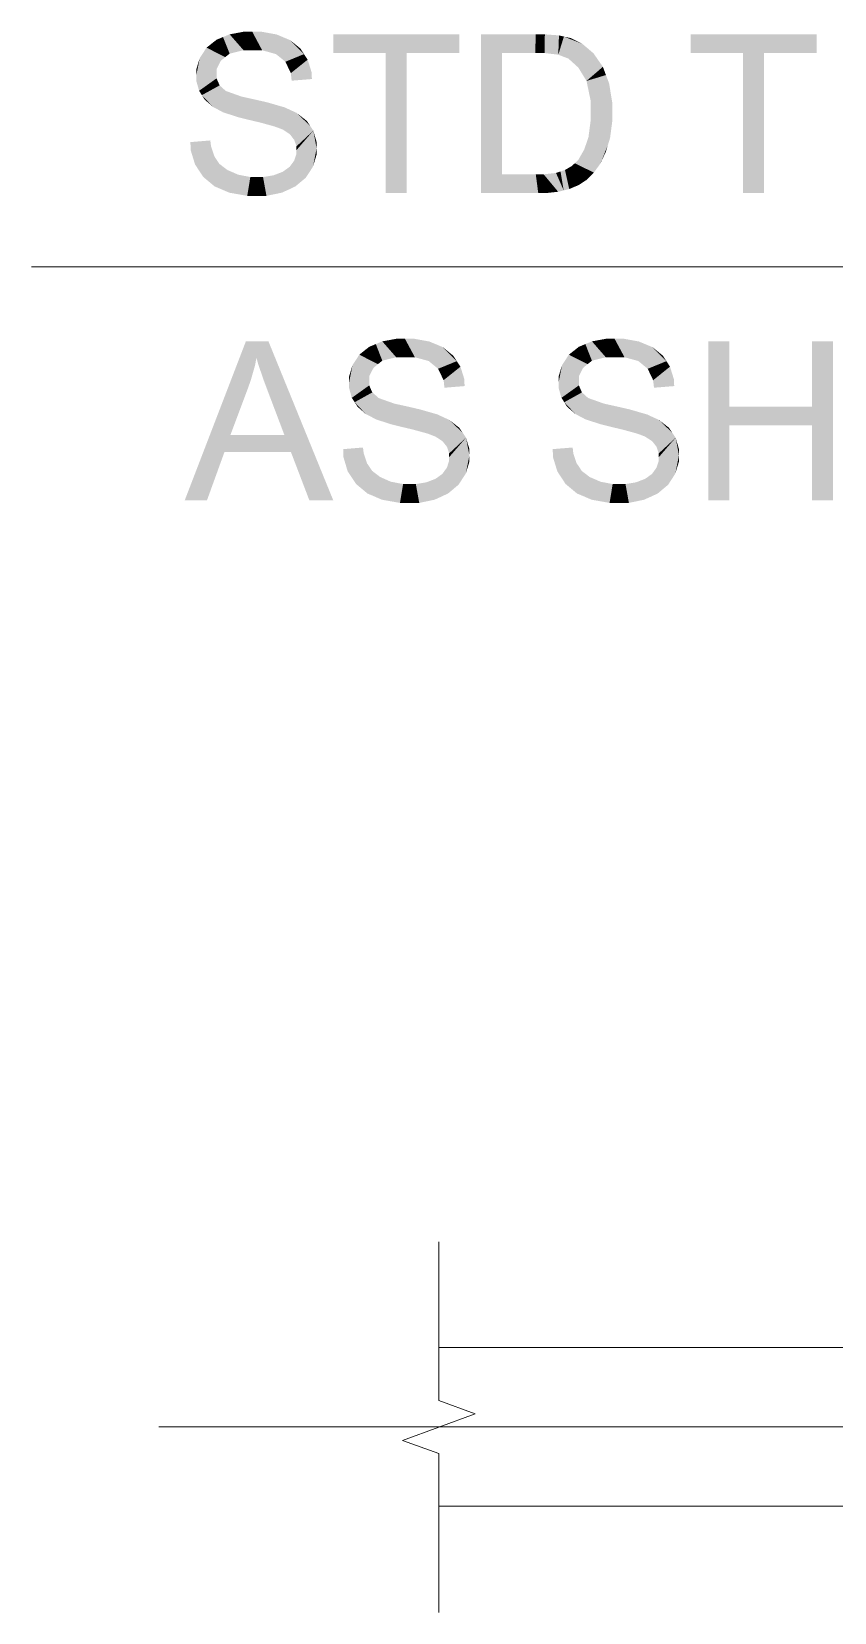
# Model space of a CAD drawing. Header units: millimetres. Extents: x 2 to 579, y 1 to 405.
# Drawn here: x 238.06 to 244.88, y 98.56 to 112 of the extents above; entities that cross this region are included whole.
import ezdxf

# ---------------------------------------------------------------- set-up
doc = ezdxf.new("R2010")
doc.units = ezdxf.units.MM
doc.linetypes.add('XKITLINE00', pattern=[0])
doc.layers.add('LinkedObject', color=7, linetype='Continuous', lineweight=0)

# ---------------------------------------------------------------- blocks, each defined once
blk = doc.blocks.new('*A4')
at = {"layer": 'LinkedObject'}
for points in [[(239.745, 111.812), (239.634, 111.93), (239.689, 111.953)], [(239.745, 111.976), (239.863, 111.841), (239.689, 111.953)], [(239.689, 111.953), (239.863, 111.841), (239.745, 111.812)], [(239.869, 111.999), (239.863, 111.841), (239.745, 111.976)], [(239.937, 111.999), (239.863, 111.841), (239.869, 111.999)], [(239.863, 111.841), (239.937, 111.999), (239.944, 111.841)], [(239.937, 111.999), (240.021, 111.841), (239.944, 111.841)], [(240.144, 111.975), (239.937, 111.999), (240.012, 111.999)], [(240.201, 111.951), (239.937, 111.999), (240.144, 111.975)], [(240.139, 111.808), (239.937, 111.999), (240.201, 111.951)], [(240.021, 111.841), (239.937, 111.999), (240.139, 111.808)], [(240.201, 111.951), (240.179, 111.776), (240.139, 111.808)], [(240.258, 111.927), (240.179, 111.776), (240.201, 111.951)], [(240.627, 111.976), (241.071, 111.817), (240.627, 111.817)], [(241.25, 111.817), (241.071, 111.817), (240.627, 111.976)], [(241.25, 111.817), (240.627, 111.976), (241.696, 111.976)], [(241.25, 111.817), (241.696, 111.976), (241.696, 111.817)], [(241.88, 111.976), (242.058, 111.817), (241.88, 110.626)], [(242.342, 111.817), (241.88, 111.976), (242.345, 111.976)], [(242.058, 111.817), (241.88, 111.976), (242.342, 111.817)], [(242.345, 111.976), (242.421, 111.817), (242.342, 111.817)], [(242.423, 111.976), (242.421, 111.817), (242.345, 111.976)], [(242.423, 111.976), (242.537, 111.803), (242.421, 111.817)], [(242.543, 111.967), (242.537, 111.803), (242.423, 111.976)], [(242.585, 111.957), (242.537, 111.803), (242.543, 111.967)], [(242.585, 111.957), (242.573, 111.789), (242.537, 111.803)], [(242.573, 111.789), (242.585, 111.957), (242.623, 111.77)], [(242.742, 111.895), (242.585, 111.957), (242.643, 111.944)], [(242.783, 111.86), (242.585, 111.957), (242.742, 111.895)], [(242.707, 111.694), (242.585, 111.957), (242.783, 111.86)], [(242.623, 111.77), (242.585, 111.957), (242.707, 111.694)], [(243.663, 111.976), (244.107, 111.817), (243.663, 111.817)], [(244.286, 111.817), (244.107, 111.817), (243.663, 111.976)], [(244.286, 111.817), (243.663, 111.976), (244.733, 111.976)], [(244.286, 111.817), (244.733, 111.976), (244.733, 111.817)], [(239.52, 111.818), (239.462, 111.627), (239.491, 111.774)], [(239.671, 111.752), (239.462, 111.627), (239.52, 111.818)], [(239.549, 111.863), (239.708, 111.782), (239.52, 111.818)], [(239.52, 111.818), (239.708, 111.782), (239.671, 111.752)], [(239.634, 111.93), (239.708, 111.782), (239.549, 111.863)], [(239.708, 111.782), (239.634, 111.93), (239.745, 111.812)], [(240.179, 111.776), (240.258, 111.927), (240.219, 111.743)], [(240.219, 111.743), (240.258, 111.927), (240.377, 111.808)], [(240.377, 111.808), (240.265, 111.646), (240.219, 111.743)], [(240.377, 111.808), (240.258, 111.927), (240.347, 111.855)], [(240.408, 111.761), (240.265, 111.646), (240.377, 111.808)], [(241.071, 110.626), (241.25, 111.817), (241.25, 110.626)], [(241.071, 111.817), (241.25, 111.817), (241.071, 110.626)], [(241.88, 110.626), (242.058, 111.817), (242.058, 110.786)], [(242.783, 111.86), (242.742, 111.637), (242.707, 111.694)], [(242.836, 111.815), (242.742, 111.637), (242.783, 111.86)], [(242.916, 111.7), (242.742, 111.637), (242.836, 111.815)], [(244.107, 110.626), (244.286, 111.817), (244.286, 110.626)], [(244.107, 111.817), (244.286, 111.817), (244.107, 110.626)], [(239.491, 111.774), (239.462, 111.627), (239.462, 111.678)], [(239.634, 111.68), (239.462, 111.627), (239.671, 111.752)], [(239.462, 111.627), (239.634, 111.68), (239.634, 111.639)], [(240.441, 111.655), (240.265, 111.646), (240.408, 111.761)], [(242.742, 111.637), (242.916, 111.7), (242.777, 111.58)], [(242.777, 111.58), (242.916, 111.7), (242.942, 111.63)], [(239.634, 111.602), (239.462, 111.627), (239.634, 111.639)], [(239.462, 111.627), (239.634, 111.602), (239.462, 111.58)], [(239.462, 111.58), (239.634, 111.602), (239.486, 111.496)], [(239.486, 111.496), (239.634, 111.602), (239.509, 111.459)], [(239.509, 111.459), (239.634, 111.602), (239.66, 111.542)], [(239.66, 111.542), (239.605, 111.358), (239.509, 111.459)], [(239.686, 111.519), (239.605, 111.358), (239.66, 111.542)], [(240.444, 111.596), (240.265, 111.646), (240.441, 111.655)], [(240.265, 111.646), (240.444, 111.596), (240.272, 111.582)], [(242.942, 111.63), (242.811, 111.417), (242.777, 111.58)], [(242.969, 111.559), (242.811, 111.417), (242.942, 111.63)], [(242.995, 111.399), (242.811, 111.417), (242.969, 111.559)], [(239.509, 111.459), (239.605, 111.358), (239.533, 111.421)], [(239.605, 111.358), (239.686, 111.519), (239.653, 111.333)], [(239.653, 111.333), (239.686, 111.519), (239.712, 111.495)], [(239.653, 111.333), (239.712, 111.495), (239.69, 111.313)], [(239.69, 111.313), (239.712, 111.495), (239.82, 111.271)], [(239.82, 111.271), (239.712, 111.495), (239.846, 111.447)], [(239.82, 111.271), (239.846, 111.447), (239.913, 111.248)], [(239.913, 111.248), (239.846, 111.447), (239.955, 111.423)], [(239.913, 111.248), (239.955, 111.423), (240.006, 111.226)], [(240.006, 111.226), (239.955, 111.423), (240.064, 111.398)], [(240.006, 111.226), (240.064, 111.398), (240.126, 111.193)], [(240.126, 111.193), (240.064, 111.398), (240.153, 111.183)], [(240.153, 111.183), (240.064, 111.398), (240.196, 111.167)], [(240.213, 111.355), (240.196, 111.167), (240.064, 111.398)], [(242.995, 111.309), (242.811, 111.417), (242.995, 111.399)], [(242.811, 111.417), (242.995, 111.309), (242.811, 111.311)], [(240.254, 111.336), (240.196, 111.167), (240.213, 111.355)], [(240.196, 111.167), (240.254, 111.336), (240.257, 111.127)], [(240.257, 111.127), (240.254, 111.336), (240.313, 111.309)], [(240.257, 111.127), (240.313, 111.309), (240.275, 111.103)], [(240.275, 111.103), (240.313, 111.309), (240.294, 111.079)], [(240.313, 111.309), (240.428, 111.199), (240.294, 111.079)], [(240.428, 111.199), (240.313, 111.309), (240.4, 111.241)], [(242.995, 111.309), (242.811, 111.235), (242.811, 111.311)], [(242.995, 111.232), (242.811, 111.235), (242.995, 111.309)], [(240.294, 111.079), (240.428, 111.199), (240.313, 111.024)], [(240.313, 111.024), (240.428, 111.199), (240.456, 111.157)], [(240.313, 111.024), (240.456, 111.157), (240.313, 110.992)], [(240.313, 110.992), (240.456, 111.157), (240.313, 110.961)], [(240.456, 111.157), (240.484, 111.007), (240.313, 110.961)], [(240.484, 111.007), (240.456, 111.157), (240.484, 111.061)], [(242.811, 111.235), (242.995, 111.232), (242.794, 111.105)], [(242.794, 111.105), (242.995, 111.232), (242.959, 111.036)], [(242.959, 111.036), (242.995, 111.232), (242.977, 111.095)], [(239.587, 111.024), (239.412, 111.06), (239.581, 111.074)], [(239.412, 111.06), (239.486, 110.817), (239.414, 110.992)], [(239.587, 111.024), (239.486, 110.817), (239.412, 111.06)], [(239.615, 110.94), (239.486, 110.817), (239.587, 111.024)], [(240.294, 110.903), (240.484, 111.007), (240.453, 110.852)], [(240.313, 110.961), (240.484, 111.007), (240.294, 110.903)], [(240.453, 110.852), (240.484, 111.007), (240.484, 110.953)], [(242.709, 110.912), (242.959, 111.036), (242.867, 110.839)], [(242.758, 110.998), (242.959, 111.036), (242.709, 110.912)], [(242.776, 111.051), (242.959, 111.036), (242.758, 110.998)], [(242.959, 111.036), (242.776, 111.051), (242.794, 111.105)], [(242.867, 110.839), (242.959, 111.036), (242.895, 110.878)], [(242.895, 110.878), (242.959, 111.036), (242.941, 110.977)], [(239.414, 110.992), (239.486, 110.817), (239.451, 110.871)], [(239.486, 110.817), (239.615, 110.94), (239.521, 110.764)], [(239.521, 110.764), (239.615, 110.94), (239.618, 110.683)], [(239.636, 110.908), (239.618, 110.683), (239.615, 110.94)], [(239.658, 110.875), (239.618, 110.683), (239.636, 110.908)], [(239.658, 110.875), (239.68, 110.657), (239.618, 110.683)], [(239.726, 110.823), (239.68, 110.657), (239.658, 110.875)], [(240.275, 110.877), (240.453, 110.852), (240.255, 110.85)], [(240.294, 110.903), (240.453, 110.852), (240.275, 110.877)], [(242.677, 110.88), (242.778, 110.739), (242.654, 110.858)], [(242.867, 110.839), (242.677, 110.88), (242.709, 110.912)], [(242.839, 110.801), (242.677, 110.88), (242.867, 110.839)], [(242.778, 110.739), (242.677, 110.88), (242.839, 110.801)], [(239.68, 110.657), (239.726, 110.823), (239.742, 110.63)], [(239.772, 110.803), (239.742, 110.63), (239.726, 110.823)], [(239.818, 110.783), (239.742, 110.63), (239.772, 110.803)], [(239.818, 110.783), (239.895, 110.603), (239.742, 110.63)], [(239.921, 110.763), (239.895, 110.603), (239.818, 110.783)], [(239.921, 110.763), (239.986, 110.603), (239.895, 110.603)], [(239.978, 110.763), (239.986, 110.603), (239.921, 110.763)], [(239.978, 110.763), (240.058, 110.603), (239.986, 110.603)], [(240.029, 110.763), (240.058, 110.603), (239.978, 110.763)], [(240.119, 110.778), (240.246, 110.656), (240.029, 110.763)], [(240.029, 110.763), (240.246, 110.656), (240.058, 110.603)], [(240.158, 110.793), (240.392, 110.757), (240.119, 110.778)], [(240.303, 110.683), (240.119, 110.778), (240.392, 110.757)], [(240.246, 110.656), (240.119, 110.778), (240.303, 110.683)], [(240.197, 110.808), (240.392, 110.757), (240.158, 110.793)], [(240.255, 110.85), (240.423, 110.804), (240.197, 110.808)], [(240.197, 110.808), (240.423, 110.804), (240.392, 110.757)], [(240.423, 110.804), (240.255, 110.85), (240.453, 110.852)], [(242.058, 110.786), (242.367, 110.626), (241.88, 110.626)], [(242.346, 110.786), (242.367, 110.626), (242.058, 110.786)], [(242.346, 110.786), (242.428, 110.626), (242.367, 110.626)], [(242.413, 110.786), (242.428, 110.626), (242.346, 110.786)], [(242.583, 110.649), (242.413, 110.786), (242.518, 110.798)], [(242.536, 110.638), (242.413, 110.786), (242.583, 110.649)], [(242.428, 110.626), (242.413, 110.786), (242.536, 110.638)], [(242.556, 110.81), (242.583, 110.649), (242.518, 110.798)], [(242.594, 110.823), (242.583, 110.649), (242.556, 110.81)], [(242.583, 110.649), (242.594, 110.823), (242.63, 110.661)], [(242.744, 110.717), (242.594, 110.823), (242.654, 110.858)], [(242.711, 110.695), (242.594, 110.823), (242.744, 110.717)], [(242.63, 110.661), (242.594, 110.823), (242.711, 110.695)], [(242.654, 110.858), (242.778, 110.739), (242.744, 110.717)], [(240.058, 110.603), (240.246, 110.656), (240.188, 110.63)], [(241.166, 109.389), (241.16, 109.231), (241.042, 109.366)], [(241.234, 109.389), (241.16, 109.231), (241.166, 109.389)], [(241.16, 109.231), (241.234, 109.389), (241.241, 109.231)], [(241.234, 109.389), (241.319, 109.231), (241.241, 109.231)], [(241.441, 109.365), (241.234, 109.389), (241.309, 109.389)], [(241.499, 109.341), (241.234, 109.389), (241.441, 109.365)], [(241.436, 109.199), (241.234, 109.389), (241.499, 109.341)], [(241.319, 109.231), (241.234, 109.389), (241.436, 109.199)], [(242.947, 109.389), (242.941, 109.231), (242.823, 109.366)], [(243.015, 109.389), (242.941, 109.231), (242.947, 109.389)], [(242.941, 109.231), (243.015, 109.389), (243.022, 109.231)], [(243.015, 109.389), (243.1, 109.231), (243.022, 109.231)], [(243.222, 109.365), (243.015, 109.389), (243.09, 109.389)], [(243.279, 109.341), (243.015, 109.389), (243.222, 109.365)], [(243.217, 109.199), (243.015, 109.389), (243.279, 109.341)], [(243.1, 109.231), (243.015, 109.389), (243.217, 109.199)], [(239.883, 109.366), (239.9, 108.966), (239.364, 108.016)], [(239.9, 108.966), (239.883, 109.366), (239.923, 109.03)], [(239.923, 109.03), (239.883, 109.366), (239.96, 109.159)], [(239.96, 109.159), (239.883, 109.366), (239.973, 109.225)], [(240.075, 109.366), (239.973, 109.225), (239.883, 109.366)], [(239.973, 109.225), (240.075, 109.366), (239.989, 109.169)], [(239.989, 109.169), (240.075, 109.366), (240.037, 109.029)], [(240.037, 109.029), (240.075, 109.366), (240.069, 108.944)], [(240.069, 108.944), (240.075, 109.366), (240.21, 108.571)], [(240.21, 108.571), (240.075, 109.366), (240.266, 108.425)], [(240.266, 108.425), (240.075, 109.366), (240.625, 108.016)], [(240.847, 109.253), (241.005, 109.172), (240.818, 109.208)], [(240.931, 109.32), (241.005, 109.172), (240.847, 109.253)], [(241.042, 109.202), (240.931, 109.32), (240.987, 109.343)], [(241.005, 109.172), (240.931, 109.32), (241.042, 109.202)], [(241.042, 109.366), (241.16, 109.231), (240.987, 109.343)], [(240.987, 109.343), (241.16, 109.231), (241.042, 109.202)], [(241.499, 109.341), (241.476, 109.166), (241.436, 109.199)], [(241.556, 109.317), (241.476, 109.166), (241.499, 109.341)], [(241.476, 109.166), (241.556, 109.317), (241.516, 109.133)], [(241.516, 109.133), (241.556, 109.317), (241.675, 109.198)], [(241.675, 109.198), (241.556, 109.317), (241.644, 109.245)], [(242.627, 109.253), (242.786, 109.172), (242.598, 109.208)], [(242.712, 109.32), (242.786, 109.172), (242.627, 109.253)], [(242.823, 109.202), (242.712, 109.32), (242.767, 109.343)], [(242.786, 109.172), (242.712, 109.32), (242.823, 109.202)], [(242.823, 109.366), (242.941, 109.231), (242.767, 109.343)], [(242.767, 109.343), (242.941, 109.231), (242.823, 109.202)], [(243.279, 109.341), (243.257, 109.166), (243.217, 109.199)], [(243.337, 109.317), (243.257, 109.166), (243.279, 109.341)], [(243.257, 109.166), (243.337, 109.317), (243.297, 109.133)], [(243.297, 109.133), (243.337, 109.317), (243.456, 109.198)], [(243.456, 109.198), (243.337, 109.317), (243.425, 109.245)], [(243.99, 108.811), (243.812, 108.016), (243.812, 109.366)], [(243.99, 108.811), (243.812, 109.366), (243.99, 109.366)], [(244.87, 109.366), (244.692, 108.811), (244.692, 109.366)], [(244.692, 108.652), (244.692, 108.811), (244.87, 109.366)], [(244.692, 108.652), (244.87, 109.366), (244.87, 108.016)], [(240.818, 109.208), (240.76, 109.017), (240.789, 109.164)], [(240.968, 109.142), (240.76, 109.017), (240.818, 109.208)], [(240.789, 109.164), (240.76, 109.017), (240.76, 109.068)], [(240.931, 109.071), (240.76, 109.017), (240.968, 109.142)], [(240.818, 109.208), (241.005, 109.172), (240.968, 109.142)], [(241.675, 109.198), (241.563, 109.036), (241.516, 109.133)], [(241.706, 109.151), (241.563, 109.036), (241.675, 109.198)], [(241.739, 109.045), (241.563, 109.036), (241.706, 109.151)], [(242.598, 109.208), (242.54, 109.017), (242.569, 109.164)], [(242.749, 109.142), (242.54, 109.017), (242.598, 109.208)], [(242.569, 109.164), (242.54, 109.017), (242.54, 109.068)], [(242.712, 109.071), (242.54, 109.017), (242.749, 109.142)], [(242.598, 109.208), (242.786, 109.172), (242.749, 109.142)], [(243.456, 109.198), (243.343, 109.036), (243.297, 109.133)], [(243.486, 109.151), (243.343, 109.036), (243.456, 109.198)], [(243.519, 109.045), (243.343, 109.036), (243.486, 109.151)], [(240.76, 109.017), (240.931, 109.071), (240.931, 109.029)], [(240.931, 108.992), (240.76, 109.017), (240.931, 109.029)], [(240.76, 109.017), (240.931, 108.992), (240.76, 108.97)], [(240.76, 108.97), (240.931, 108.992), (240.783, 108.886)], [(240.783, 108.886), (240.931, 108.992), (240.807, 108.849)], [(240.807, 108.849), (240.931, 108.992), (240.957, 108.932)], [(241.741, 108.986), (241.563, 109.036), (241.739, 109.045)], [(241.563, 109.036), (241.741, 108.986), (241.57, 108.972)], [(242.54, 109.017), (242.712, 109.071), (242.712, 109.029)], [(242.712, 108.992), (242.54, 109.017), (242.712, 109.029)], [(242.54, 109.017), (242.712, 108.992), (242.54, 108.97)], [(242.54, 108.97), (242.712, 108.992), (242.564, 108.886)], [(242.564, 108.886), (242.712, 108.992), (242.588, 108.849)], [(242.588, 108.849), (242.712, 108.992), (242.738, 108.932)], [(243.522, 108.986), (243.343, 109.036), (243.519, 109.045)], [(243.343, 109.036), (243.522, 108.986), (243.35, 108.972)], [(239.364, 108.016), (239.9, 108.966), (239.752, 108.571)], [(240.957, 108.932), (240.902, 108.748), (240.807, 108.849)], [(240.807, 108.849), (240.902, 108.748), (240.831, 108.811)], [(240.984, 108.909), (240.902, 108.748), (240.957, 108.932)], [(240.902, 108.748), (240.984, 108.909), (240.951, 108.723)], [(240.951, 108.723), (240.984, 108.909), (241.009, 108.885)], [(240.951, 108.723), (241.009, 108.885), (240.988, 108.703)], [(240.988, 108.703), (241.009, 108.885), (241.118, 108.661)], [(241.118, 108.661), (241.009, 108.885), (241.144, 108.837)], [(242.738, 108.932), (242.683, 108.748), (242.588, 108.849)], [(242.588, 108.849), (242.683, 108.748), (242.611, 108.811)], [(242.764, 108.909), (242.683, 108.748), (242.738, 108.932)], [(242.683, 108.748), (242.764, 108.909), (242.731, 108.723)], [(242.731, 108.723), (242.764, 108.909), (242.79, 108.885)], [(242.731, 108.723), (242.79, 108.885), (242.768, 108.703)], [(242.768, 108.703), (242.79, 108.885), (242.899, 108.661)], [(242.899, 108.661), (242.79, 108.885), (242.925, 108.837)], [(241.118, 108.661), (241.144, 108.837), (241.211, 108.638)], [(241.211, 108.638), (241.144, 108.837), (241.253, 108.813)], [(241.211, 108.638), (241.253, 108.813), (241.304, 108.616)], [(241.304, 108.616), (241.253, 108.813), (241.361, 108.788)], [(241.304, 108.616), (241.361, 108.788), (241.424, 108.583)], [(241.424, 108.583), (241.361, 108.788), (241.451, 108.573)], [(241.451, 108.573), (241.361, 108.788), (241.493, 108.557)], [(241.511, 108.745), (241.493, 108.557), (241.361, 108.788)], [(241.551, 108.726), (241.493, 108.557), (241.511, 108.745)], [(241.493, 108.557), (241.551, 108.726), (241.554, 108.517)], [(241.554, 108.517), (241.551, 108.726), (241.61, 108.699)], [(242.899, 108.661), (242.925, 108.837), (242.991, 108.638)], [(242.991, 108.638), (242.925, 108.837), (243.033, 108.813)], [(242.991, 108.638), (243.033, 108.813), (243.084, 108.616)], [(243.084, 108.616), (243.033, 108.813), (243.142, 108.788)], [(243.084, 108.616), (243.142, 108.788), (243.204, 108.583)], [(243.204, 108.583), (243.142, 108.788), (243.232, 108.573)], [(243.232, 108.573), (243.142, 108.788), (243.274, 108.557)], [(243.291, 108.745), (243.274, 108.557), (243.142, 108.788)], [(243.332, 108.726), (243.274, 108.557), (243.291, 108.745)], [(243.274, 108.557), (243.332, 108.726), (243.335, 108.517)], [(243.335, 108.517), (243.332, 108.726), (243.391, 108.699)], [(243.99, 108.652), (243.812, 108.016), (243.99, 108.811)], [(243.99, 108.811), (244.692, 108.652), (243.99, 108.652)], [(244.692, 108.811), (244.692, 108.652), (243.99, 108.811)], [(241.554, 108.517), (241.61, 108.699), (241.573, 108.493)], [(241.573, 108.493), (241.61, 108.699), (241.592, 108.469)], [(241.61, 108.699), (241.725, 108.589), (241.592, 108.469)], [(241.592, 108.469), (241.725, 108.589), (241.61, 108.414)], [(241.725, 108.589), (241.61, 108.699), (241.697, 108.631)], [(241.61, 108.414), (241.725, 108.589), (241.753, 108.547)], [(243.335, 108.517), (243.391, 108.699), (243.354, 108.493)], [(243.354, 108.493), (243.391, 108.699), (243.372, 108.469)], [(243.391, 108.699), (243.506, 108.589), (243.372, 108.469)], [(243.372, 108.469), (243.506, 108.589), (243.391, 108.414)], [(243.506, 108.589), (243.391, 108.699), (243.478, 108.631)], [(243.391, 108.414), (243.506, 108.589), (243.534, 108.547)], [(243.812, 108.016), (243.99, 108.652), (243.99, 108.016)], [(244.692, 108.652), (244.87, 108.016), (244.692, 108.016)], [(239.701, 108.425), (239.364, 108.016), (239.752, 108.571)], [(239.752, 108.571), (240.266, 108.425), (239.701, 108.425)], [(240.21, 108.571), (240.266, 108.425), (239.752, 108.571)], [(240.884, 108.414), (240.71, 108.45), (240.878, 108.464)], [(240.71, 108.45), (240.784, 108.207), (240.712, 108.382)], [(240.884, 108.414), (240.784, 108.207), (240.71, 108.45)], [(241.61, 108.414), (241.753, 108.547), (241.61, 108.382)], [(241.61, 108.382), (241.753, 108.547), (241.61, 108.351)], [(241.753, 108.547), (241.782, 108.397), (241.61, 108.351)], [(241.782, 108.397), (241.753, 108.547), (241.782, 108.451)], [(242.665, 108.414), (242.49, 108.45), (242.659, 108.464)], [(242.49, 108.45), (242.564, 108.207), (242.492, 108.382)], [(242.665, 108.414), (242.564, 108.207), (242.49, 108.45)], [(243.391, 108.414), (243.534, 108.547), (243.391, 108.382)], [(243.391, 108.382), (243.534, 108.547), (243.391, 108.351)], [(243.534, 108.547), (243.562, 108.397), (243.391, 108.351)], [(243.562, 108.397), (243.534, 108.547), (243.562, 108.451)], [(239.364, 108.016), (239.701, 108.425), (239.553, 108.016)], [(240.266, 108.425), (240.625, 108.016), (240.422, 108.016)], [(240.712, 108.382), (240.784, 108.207), (240.748, 108.261)], [(240.912, 108.33), (240.784, 108.207), (240.884, 108.414)], [(240.784, 108.207), (240.912, 108.33), (240.819, 108.154)], [(240.819, 108.154), (240.912, 108.33), (240.916, 108.073)], [(240.934, 108.298), (240.916, 108.073), (240.912, 108.33)], [(241.591, 108.293), (241.782, 108.397), (241.751, 108.242)], [(241.61, 108.351), (241.782, 108.397), (241.591, 108.293)], [(241.751, 108.242), (241.782, 108.397), (241.782, 108.343)], [(242.492, 108.382), (242.564, 108.207), (242.529, 108.261)], [(242.693, 108.33), (242.564, 108.207), (242.665, 108.414)], [(242.564, 108.207), (242.693, 108.33), (242.599, 108.154)], [(242.599, 108.154), (242.693, 108.33), (242.696, 108.073)], [(242.715, 108.298), (242.696, 108.073), (242.693, 108.33)], [(243.372, 108.293), (243.562, 108.397), (243.531, 108.242)], [(243.391, 108.351), (243.562, 108.397), (243.372, 108.293)], [(243.531, 108.242), (243.562, 108.397), (243.562, 108.343)], [(240.956, 108.265), (240.916, 108.073), (240.934, 108.298)], [(240.956, 108.265), (240.977, 108.047), (240.916, 108.073)], [(241.024, 108.213), (240.977, 108.047), (240.956, 108.265)], [(240.977, 108.047), (241.024, 108.213), (241.039, 108.02)], [(241.069, 108.193), (241.039, 108.02), (241.024, 108.213)], [(241.115, 108.173), (241.039, 108.02), (241.069, 108.193)], [(241.115, 108.173), (241.192, 107.993), (241.039, 108.02)], [(241.219, 108.153), (241.192, 107.993), (241.115, 108.173)], [(241.456, 108.183), (241.689, 108.147), (241.417, 108.168)], [(241.495, 108.198), (241.689, 108.147), (241.456, 108.183)], [(241.553, 108.24), (241.72, 108.194), (241.495, 108.198)], [(241.495, 108.198), (241.72, 108.194), (241.689, 108.147)], [(241.572, 108.267), (241.751, 108.242), (241.553, 108.24)], [(241.72, 108.194), (241.553, 108.24), (241.751, 108.242)], [(241.591, 108.293), (241.751, 108.242), (241.572, 108.267)], [(242.736, 108.265), (242.696, 108.073), (242.715, 108.298)], [(242.736, 108.265), (242.758, 108.047), (242.696, 108.073)], [(242.804, 108.213), (242.758, 108.047), (242.736, 108.265)], [(242.758, 108.047), (242.804, 108.213), (242.82, 108.02)], [(242.85, 108.193), (242.82, 108.02), (242.804, 108.213)], [(242.896, 108.173), (242.82, 108.02), (242.85, 108.193)], [(242.896, 108.173), (242.973, 107.993), (242.82, 108.02)], [(242.999, 108.153), (242.973, 107.993), (242.896, 108.173)], [(243.237, 108.183), (243.47, 108.147), (243.198, 108.168)], [(243.276, 108.198), (243.47, 108.147), (243.237, 108.183)], [(243.334, 108.24), (243.501, 108.194), (243.276, 108.198)], [(243.276, 108.198), (243.501, 108.194), (243.47, 108.147)], [(243.353, 108.267), (243.531, 108.242), (243.334, 108.24)], [(243.501, 108.194), (243.334, 108.24), (243.531, 108.242)], [(243.372, 108.293), (243.531, 108.242), (243.353, 108.267)], [(241.219, 108.153), (241.284, 107.993), (241.192, 107.993)], [(241.276, 108.153), (241.284, 107.993), (241.219, 108.153)], [(241.276, 108.153), (241.356, 107.993), (241.284, 107.993)], [(241.327, 108.153), (241.356, 107.993), (241.276, 108.153)], [(241.417, 108.168), (241.543, 108.046), (241.327, 108.153)], [(241.327, 108.153), (241.543, 108.046), (241.356, 107.993)], [(241.356, 107.993), (241.543, 108.046), (241.486, 108.02)], [(241.601, 108.073), (241.417, 108.168), (241.689, 108.147)], [(241.543, 108.046), (241.417, 108.168), (241.601, 108.073)], [(242.999, 108.153), (243.064, 107.993), (242.973, 107.993)], [(243.057, 108.153), (243.064, 107.993), (242.999, 108.153)], [(243.057, 108.153), (243.137, 107.993), (243.064, 107.993)], [(243.108, 108.153), (243.137, 107.993), (243.057, 108.153)], [(243.198, 108.168), (243.324, 108.046), (243.108, 108.153)], [(243.108, 108.153), (243.324, 108.046), (243.137, 107.993)], [(243.137, 107.993), (243.324, 108.046), (243.266, 108.02)], [(243.382, 108.073), (243.198, 108.168), (243.47, 108.147)], [(243.324, 108.046), (243.198, 108.168), (243.382, 108.073)]]:
    blk.add_hatch(color=7, dxfattribs=at).paths.add_polyline_path(points, flags=17)
at = {"layer": 'LinkedObject', "color": 6, "linetype": 'XKITLINE00', "lineweight": 0}
for p, q in [((253.939, 110), (238.063, 110)), ((239.143, 100.139), (252.316, 100.139))]:
    blk.add_line(p, q, dxfattribs=at)
at = {"layer": 'LinkedObject', "color": 7, "linetype": 'XKITLINE00', "lineweight": 0}
for p, q in [((241.523, 101.712), (241.523, 100.362)), ((241.523, 100.813), (270.657, 100.813)), ((241.832, 100.249), (241.214, 100.024)), ((241.523, 100.362), (241.832, 100.249)), ((241.214, 100.024), (241.523, 99.912)), ((241.523, 99.912), (241.523, 98.562)), ((270.657, 99.464), (241.523, 99.464))]:
    blk.add_line(p, q, dxfattribs=at)

msp = doc.modelspace()

# ---------------------------------------------------------------- block references
at = {"lineweight": 0}
msp.add_blockref('*A4', (0, 0), dxfattribs=at)

doc.saveas('drawing.dxf')
